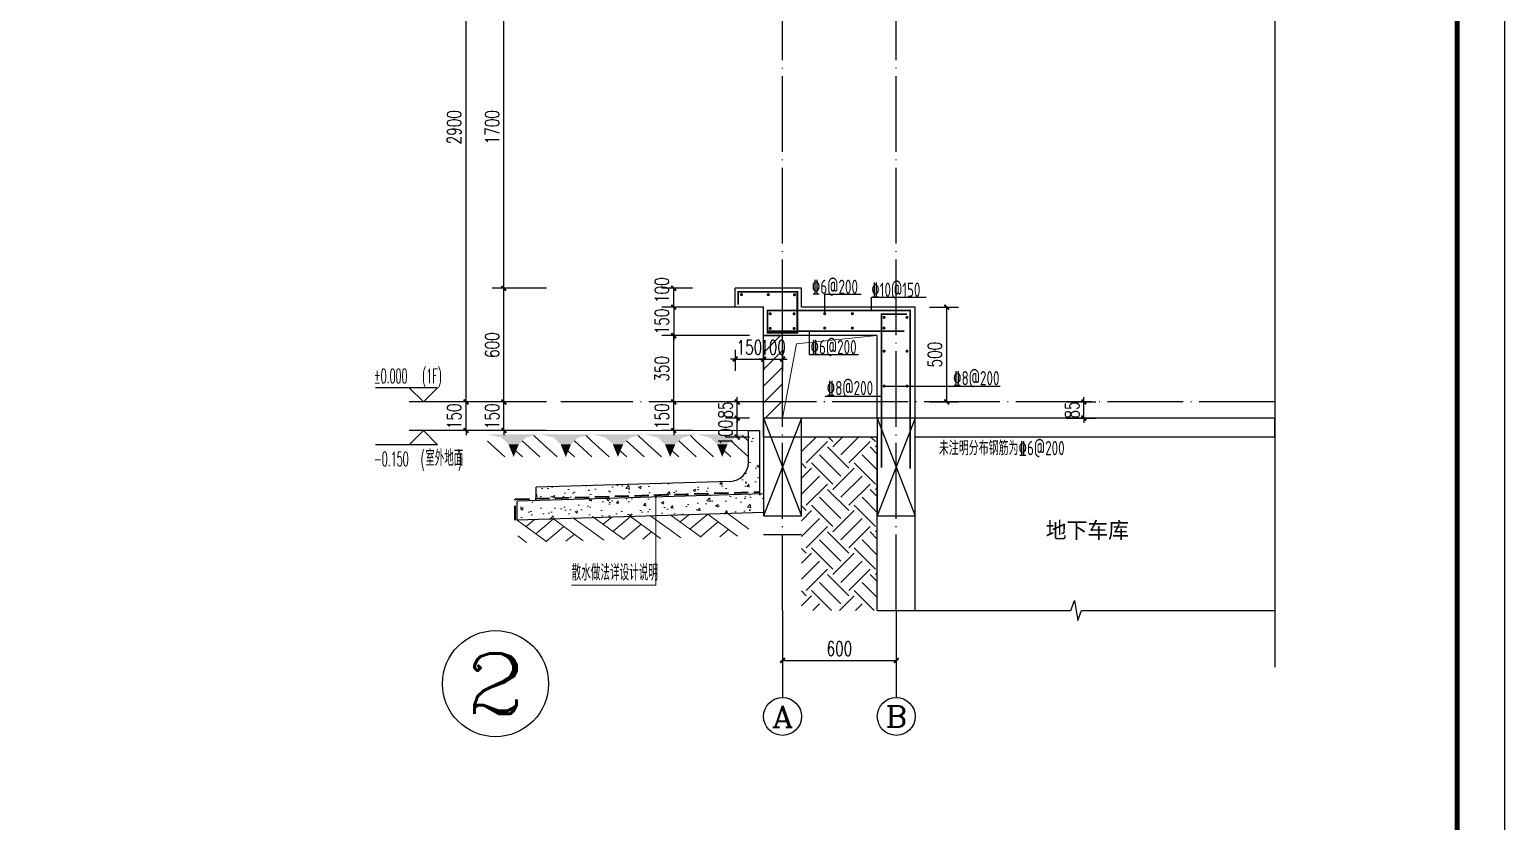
# Model space of a CAD drawing. Extents: x 393367 to 3005760, y 4998 to 826018.
# Drawn here: x 2812621 to 2820405, y 441429 to 445608 of the extents above; entities that cross this region are included whole.
import ezdxf
from ezdxf.enums import TextEntityAlignment as Align

# ---------------------------------------------------------------- set-up
doc = ezdxf.new("R2010")
doc.units = 0
doc.header["$LTSCALE"] = 1000
doc.linetypes.add('DASH', pattern=[0.35, 0.25, -0.1])
doc.linetypes.add('DOTE', pattern=[2.42, 2, -0.2, 0.02, -0.2])
doc.layers.get('0').update_dxf_attribs({"linetype": 'CONTINUOUS'})
doc.layers.get('Defpoints').update_dxf_attribs({"linetype": 'CONTINUOUS'})
for name, color, linetype in [('AXIS', 3, 'CONTINUOUS'), ('AXIS_TEXT', 7, 'CONTINUOUS'), ('COLUMN', 140, 'CONTINUOUS'), ('DIM_ELEV', 3, 'CONTINUOUS'), ('DIM_SYMB', 3, 'CONTINUOUS'), ('DOTE', 8, 'DOTE'), ('PUB_DIM', 3, 'CONTINUOUS'), ('PUB_HATCH', 8, 'CONTINUOUS'), ('PUB_TEXT', 7, 'CONTINUOUS'), ('S-大样-砼线', 7, 'CONTINUOUS'), ('S-引出线', 40, 'CONTINUOUS'), ('TEXT', 7, 'CONTINUOUS'), ('WALL', 130, 'CONTINUOUS'), ('图框', 7, 'CONTINUOUS')]:
    doc.layers.add(name, color=color, linetype=linetype)
for name, color, linetype, lineweight in [('REIN', 1, 'CONTINUOUS', 18), ('填充', 251, 'CONTINUOUS', 5), ('平面-排水沟', 86, 'CONTINUOUS', 15), ('立面-中轮廓线', 30, 'CONTINUOUS', 35), ('立面-洞口示意', 214, 'CONTINUOUS', 13), ('粉刷', 251, 'CONTINUOUS', 9)]:
    doc.layers.add(name, color=color, linetype=linetype, lineweight=lineweight)
doc.layers.add('yichutu', color=7, linetype='CONTINUOUS', true_color=0xffffff, plot=False)
doc.styles.add('_TCH_AXIS', font='COMPLEX', dxfattribs={"bigfont": 'GBCBIG'})
doc.styles.add('_TCH_DIM', font='simplex.shx', dxfattribs={"width": 0.65, "bigfont": 'gbcbig.shx'})
doc.styles.add('_TCH_DIM_T3', font='SIMPLEX', dxfattribs={"width": 0.705882, "bigfont": 'GBCBIG'})
doc.styles.add('COMPLEX', font='COMPLEX')
doc.styles.add('DIM_FONT_T3', font='SIMPLEX', dxfattribs={"width": 0.705882, "bigfont": 'GBCBIG'})
doc.styles.add('TSSD_Rein', font='Tssdeng.shx', dxfattribs={"width": 0.7, "bigfont": 'hztxt.shx'})
doc.dimstyles.new('_TCH_ARCH&&25', dxfattribs={"dimtxt": 74.375, "dimasz": 25, "dimexe": 62.5, "dimexo": 75, "dimgap": 25, "dimtad": 1, "dimdec": 0, "dimzin": 0, "dimdsep": 46, "dimtxsty": '_TCH_DIM_T3', "dimblk": 'ARCHTICK', "dimcen": 0.09, "dimclrt": 7, "dimazin": 2, "dimtfac": 1, "dimtdec": 0, "dimtix": 1, "dimtmove": 2, "dimatfit": 3, "dimfxl": 1, "dimtolj": 1, "dimtzin": 0, "dimarcsym": 0})
pattern_1 = [(50, (28072.99, 249033.25), (143.452037, -12.550427), [15, -165]), (355, (28072.99, 249033.25), (-27.750267, 150.438427), [12, -132]), (100.4514, (28084.94, 249032.2), (115.701876, 137.88791), [12.74804, -140.22842]), (46.1842, (28072.99, 249073.25), (213.44821, -33.1038), [22.5, -247.5]), (96.6356, (28090.77, 249070.5), (186.93254, 194.82357), [19.12206, -210.3426]), (351.1842, (28072.99, 249073.25), (186.93239, 194.82372), [18, -198]), (21, (28092.99, 249063.25), (119.38141, -80.52378), [15, -165]), (326, (28092.99, 249063.25), (48.663066, 145.03001), [12, -132]), (71.4514, (28102.93, 249056.54), (168.044526, 64.5061), [12.74804, -140.22842]), (37.5, (28072.986, 249033.25), (2.431971, 66.578771), [0, -130.4, 0, -134, 0, -132.5]), (7.5, (28072.986, 249033.25), (52.613907, 78.882342), [0, -76.4, 0, -127.4, 0, -50.5]), (327.5, (28028.386, 249033.25), (106.764487, -4.510974), [0, -50, 0, -156, 0, -207]), (317.5, (28008.39, 249033.25), (116.637234, 20.020996), [0, -65, 0, -103.6, 0, -147])]

# ---------------------------------------------------------------- blocks, each defined once
blk = doc.blocks.new('$LINEPAT$素土夯实')
at = {"color": 0}
for p, q in [((0, -210), (210, 0)), ((120, -300), (420, 0)), ((420, 0), (608, -188)), ((495, -300), (795, 0)), ((615, 0), (705, -90)), ((315, -105), (502, -293)), ((210, -210), (300, -300)), ((705, -300), (795, -210))]:
    blk.add_line(p, q, dxfattribs=at)
blk = doc.blocks.new('$LinePat$自然土壤')
at = {"color": 0}
for p, q in [((0, -90), (71, -19)), ((0, -300), (211, -89)), ((420, -300), (630, -90)), ((210, -300), (286, -224))]:
    blk.add_line(p, q, dxfattribs=at)
for points in [[(0, 0), (630, 0), (168, -45), (462, -45)], [(168, -45), (462, -45), (252, -132), (378, -132)], [(252, -132), (378, -132), (315, -300)]]:
    blk.add_solid(points, dxfattribs=at)
blk = doc.blocks.new('sanshui')
at = {"layer": '粉刷'}
h = blk.add_hatch(dxfattribs=at)
h.set_pattern_fill('混凝土', color=256, scale=20)
h.set_pattern_definition(pattern_1)
edge = h.paths.add_edge_path()
edge.add_line((346317.8, 427329.6), (346257.8, 427329.6))
edge.add_line((346257.8, 427329.6), (346257.8, 427160.3))
edge.add_arc((346157.8, 427160.3), 100, 271.71836, 360, ccw=False)
edge.add_line((346160.8, 427060.3), (345137.8, 427029.6))
edge.add_line((345137.8, 427029.6), (345137.8, 426969.6))
edge.add_line((345137.8, 426969.6), (346317.8, 427005))
edge.add_line((346317.8, 427005), (346317.8, 427329.6))
h = blk.add_hatch(dxfattribs=at)
h.set_pattern_fill('混凝土', color=256, scale=20)
h.set_pattern_definition(pattern_1)
h.paths.add_polyline_path([(346337.8, 426895.6), (346337.8, 426995.6), (345037.8, 426956.6), (345037.8, 426856.6)])
at = {"layer": 'COLUMN'}
for p, q in [((346257.8, 427329.6), (346317.8, 427329.6)), ((346257.8, 427160.3), (346257.8, 427329.6)), ((346317.8, 426995), (346317.8, 427329.6)), ((346160.8, 427060.3), (345137.8, 427029.6)), ((345137.8, 426959.6), (345137.8, 427029.6)), ((346338.1, 426995.6), (345037.8, 426956.6)), ((345037.8, 426856.6), (345037.8, 426956.6)), ((346338.1, 426895.6), (345037.8, 426856.6))]:
    blk.add_line(p, q, dxfattribs=at)
blk.add_arc((346157.8, 427160.3), 100, 271.71836, 0, dxfattribs=at)
at = {"layer": '立面-中轮廓线', "linetype": 'DASH', "ltscale": 0.3}
blk.add_lwpolyline([(345027.8, 426856.6), (345027.8, 426966.3), (346317.8, 427005)], dxfattribs=at)
at = {"layer": '粉刷'}
blk.add_line((344881.5, 427329.6), (346257.8, 427329.6), dxfattribs=at)
at = {"layer": '粉刷', "yscale": 0.4, "zscale": 0.4}
for name, p, xscale, rotation in [('$LinePat$自然土壤', (345156.8, 427309.6), -0.4369306507241237, 359.9999999999903), ('$LinePat$自然土壤', (345432, 427309.6), -0.4369306507241237, 359.9999999999903), ('$LinePat$自然土壤', (345707.3, 427309.6), -0.4369306507241237, 359.9999999999903), ('$LinePat$自然土壤', (345982.6, 427309.6), -0.4369306507241237, 359.9999999999903), ('$LinePat$自然土壤', (346257.8, 427309.6), -0.4369306507241237, 359.9999999999903), ('$LINEPAT$素土夯实', (345444.5, 426868.8), -0.5117605352322558, 1.718358001643932), ('$LINEPAT$素土夯实', (345851.2, 426881), -0.5117605352322558, 1.718358001643932), ('$LINEPAT$素土夯实', (346257.8, 426893.2), -0.5117605352322558, 1.718358001643932)]:
    blk.add_blockref(name, p, dxfattribs=dict(at, xscale=xscale, rotation=rotation))
blk = doc.blocks.new('GFDDDDRG')
at = {"layer": '图框'}
blk.add_lwpolyline([(923310, -107437), (923310, -159999), (893610, -159999), (893610, -107437)], close=True, dxfattribs=at)
blk.add_lwpolyline([(923310, -107437), (923310, -159999), (893610, -159999), (893610, -107437)], close=True, dxfattribs=at)
at = {"layer": '图框', "const_width": 50}
blk.add_lwpolyline([(894110, -159499), (922810, -159499), (922810, -108687), (894110, -108687)], close=True, dxfattribs=at)
blk = doc.blocks.new('_ArchTick')
at = {"color": 0, "linetype": 'ByBlock', "const_width": 0.4}
blk.add_lwpolyline([(-0.5, -0.5), (0.5, 0.5)], dxfattribs=at)
blk = doc.blocks.new('*D1329')
at = {"layer": 'Defpoints', "color": 0, "transparency": 16777216}
for p in [(2818019.3, 443642.7), (2818185.3, 443642.7), (2818019.3, 443557.7)]:
    blk.add_point(p, dxfattribs=at)
at = {"layer": 'PUB_DIM', "color": 0, "lineweight": -2, "transparency": 16777216}
for p, q in [((2818185.3, 443642.7), (2818185.3, 443667.7)), ((2818094.3, 443642.7), (2818247.8, 443642.7)), ((2818185.3, 443557.7), (2818185.3, 443642.7)), ((2818094.3, 443557.7), (2818247.8, 443557.7)), ((2818185.3, 443557.7), (2818185.3, 443532.7))]:
    blk.add_line(p, q, dxfattribs=at)
at = {"layer": 'PUB_DIM', "color": 0, "lineweight": -2, "transparency": 16777216, "xscale": 25, "yscale": 25, "zscale": 25}
for p, rotation in [((2818185.3, 443642.7), 270), ((2818185.3, 443557.7), 90)]:
    blk.add_blockref('_ArchTick', p, dxfattribs=dict(at, rotation=rotation))
at = {"layer": 'PUB_DIM', "color": 7, "transparency": 16777216, "insert": (2818123.1, 443600.2), "char_height": 74.38, "attachment_point": 5, "rotation": 90, "style": '_TCH_DIM_T3'}
blk.add_mtext('\\A1;85', dxfattribs=at)
blk = doc.blocks.new('*D1330')
at = {"layer": 'Defpoints', "color": 0}
for p in [(2816345.1, 443992.7), (2816495.1, 443992.7), (2816495.1, 443869)]:
    blk.add_point(p, dxfattribs=at)
at = {"layer": 'PUB_DIM', "color": 0, "lineweight": -2}
for p, q in [((2816345.1, 443917.7), (2816345.1, 443806.5)), ((2816495.1, 443917.7), (2816495.1, 443806.5)), ((2816345.1, 443869), (2816320.1, 443869)), ((2816345.1, 443869), (2816495.1, 443869)), ((2816495.1, 443869), (2816520.1, 443869))]:
    blk.add_line(p, q, dxfattribs=at)
at = {"layer": 'PUB_DIM', "color": 0, "lineweight": -2, "xscale": 25, "yscale": 25, "zscale": 25}
blk.add_blockref('_ArchTick', (2816345.1, 443869), dxfattribs=at)
at = {"layer": 'PUB_DIM', "color": 0, "lineweight": -2, "xscale": 25, "yscale": 25, "zscale": 25, "rotation": 180}
blk.add_blockref('_ArchTick', (2816495.1, 443869), dxfattribs=at)
at = {"layer": 'PUB_DIM', "color": 7, "insert": (2816420.1, 443931.2), "char_height": 74.38, "attachment_point": 5, "style": '_TCH_DIM_T3'}
blk.add_mtext('\\A1;150', dxfattribs=at)
blk = doc.blocks.new('*D1331')
at = {"layer": 'Defpoints', "color": 0}
for p in [(2816495.1, 443992.7), (2816595.1, 443992.7), (2816595.1, 443869)]:
    blk.add_point(p, dxfattribs=at)
at = {"layer": 'PUB_DIM', "color": 0, "lineweight": -2}
for p, q in [((2816495.1, 443917.7), (2816495.1, 443806.5)), ((2816595.1, 443917.7), (2816595.1, 443806.5)), ((2816495.1, 443869), (2816470.1, 443869)), ((2816495.1, 443869), (2816595.1, 443869)), ((2816595.1, 443869), (2816620.1, 443869))]:
    blk.add_line(p, q, dxfattribs=at)
at = {"layer": 'PUB_DIM', "color": 0, "lineweight": -2, "xscale": 25, "yscale": 25, "zscale": 25}
blk.add_blockref('_ArchTick', (2816495.1, 443869), dxfattribs=at)
at = {"layer": 'PUB_DIM', "color": 0, "lineweight": -2, "xscale": 25, "yscale": 25, "zscale": 25, "rotation": 180}
blk.add_blockref('_ArchTick', (2816595.1, 443869), dxfattribs=at)
at = {"layer": 'PUB_DIM', "color": 7, "insert": (2816545.1, 443931.2), "char_height": 74.38, "attachment_point": 5, "style": '_TCH_DIM_T3'}
blk.add_mtext('\\A1;100', dxfattribs=at)
blk = doc.blocks.new('*D1332')
at = {"layer": 'AXIS', "color": 0, "lineweight": -2, "transparency": 16777216}
for p, q in [((2816595.1, 442467.7), (2816595.1, 442216.2)), ((2817195.1, 442467.7), (2817195.1, 442216.2)), ((2816595.1, 442278.7), (2817195.1, 442278.7))]:
    blk.add_line(p, q, dxfattribs=at)
at = {"layer": 'Defpoints', "color": 0, "transparency": 16777216}
for p in [(2816595.1, 442542.7), (2817195.1, 442542.7), (2817195.1, 442278.7)]:
    blk.add_point(p, dxfattribs=at)
at = {"layer": 'AXIS', "color": 0, "lineweight": -2, "transparency": 16777216, "xscale": 25, "yscale": 25, "zscale": 25, "rotation": 180}
blk.add_blockref('_ArchTick', (2816595.1, 442278.7), dxfattribs=at)
at = {"layer": 'AXIS', "color": 0, "lineweight": -2, "transparency": 16777216, "xscale": 25, "yscale": 25, "zscale": 25}
blk.add_blockref('_ArchTick', (2817195.1, 442278.7), dxfattribs=at)
at = {"layer": 'AXIS', "color": 7, "transparency": 16777216, "insert": (2816895.1, 442340.9), "char_height": 74.38, "attachment_point": 5, "style": '_TCH_DIM_T3'}
blk.add_mtext('\\A1;600', dxfattribs=at)
blk = doc.blocks.new('*D1336')
at = {"layer": 'Defpoints', "color": 0, "transparency": 16777216}
for p in [(2816020.5, 444242.7), (2816195.1, 444242.7), (2816195.1, 444142.7)]:
    blk.add_point(p, dxfattribs=at)
at = {"layer": 'PUB_DIM', "color": 0, "lineweight": -2, "transparency": 16777216}
for p, q in [((2816120.1, 444242.7), (2815958, 444242.7)), ((2816020.5, 444142.7), (2816020.5, 444242.7)), ((2816120.1, 444142.7), (2815958, 444142.7))]:
    blk.add_line(p, q, dxfattribs=at)
at = {"layer": 'PUB_DIM', "color": 0, "lineweight": -2, "transparency": 16777216, "xscale": 25, "yscale": 25, "zscale": 25}
for p, rotation in [((2816020.5, 444242.7), 90), ((2816020.5, 444142.7), 270)]:
    blk.add_blockref('_ArchTick', p, dxfattribs=dict(at, rotation=rotation))
at = {"layer": 'PUB_DIM', "color": 7, "transparency": 16777216, "insert": (2815958.3, 444233.1), "char_height": 74.38, "attachment_point": 5, "rotation": 90, "style": '_TCH_DIM_T3'}
blk.add_mtext('\\A1;100', dxfattribs=at)
blk = doc.blocks.new('*D1337')
at = {"layer": 'Defpoints', "color": 0, "transparency": 16777216}
for p in [(2816020.5, 443642.7), (2816195.1, 443642.7), (2816195.1, 443492.7)]:
    blk.add_point(p, dxfattribs=at)
at = {"layer": 'PUB_DIM', "color": 0, "lineweight": -2, "transparency": 16777216}
for p, q in [((2816020.5, 443642.7), (2816020.5, 443667.7)), ((2816120.1, 443642.7), (2815958, 443642.7)), ((2816020.5, 443492.7), (2816020.5, 443642.7)), ((2816120.1, 443492.7), (2815958, 443492.7)), ((2816020.5, 443492.7), (2816020.5, 443467.7))]:
    blk.add_line(p, q, dxfattribs=at)
at = {"layer": 'PUB_DIM', "color": 0, "lineweight": -2, "transparency": 16777216, "xscale": 25, "yscale": 25, "zscale": 25}
for p, rotation in [((2816020.5, 443642.7), 270), ((2816020.5, 443492.7), 90)]:
    blk.add_blockref('_ArchTick', p, dxfattribs=dict(at, rotation=rotation))
at = {"layer": 'PUB_DIM', "color": 7, "transparency": 16777216, "insert": (2815958.3, 443567.7), "char_height": 74.38, "attachment_point": 5, "rotation": 90, "style": '_TCH_DIM_T3'}
blk.add_mtext('\\A1;150', dxfattribs=at)
blk = doc.blocks.new('*D1338')
at = {"layer": 'Defpoints', "color": 0, "transparency": 16777216}
for p in [(2817295.1, 444142.7), (2817461.1, 444142.7), (2817295.1, 443642.7)]:
    blk.add_point(p, dxfattribs=at)
at = {"layer": 'PUB_DIM', "color": 0, "lineweight": -2, "transparency": 16777216}
for p, q in [((2817370.1, 444142.7), (2817523.6, 444142.7)), ((2817461.1, 443642.7), (2817461.1, 444142.7)), ((2817370.1, 443642.7), (2817523.6, 443642.7))]:
    blk.add_line(p, q, dxfattribs=at)
at = {"layer": 'PUB_DIM', "color": 0, "lineweight": -2, "transparency": 16777216, "xscale": 25, "yscale": 25, "zscale": 25}
for p, rotation in [((2817461.1, 444142.7), 90), ((2817461.1, 443642.7), 270)]:
    blk.add_blockref('_ArchTick', p, dxfattribs=dict(at, rotation=rotation))
at = {"layer": 'PUB_DIM', "color": 7, "transparency": 16777216, "insert": (2817398.9, 443892.7), "char_height": 74.38, "attachment_point": 5, "rotation": 90, "style": '_TCH_DIM_T3'}
blk.add_mtext('\\A1;500', dxfattribs=at)
blk = doc.blocks.new('*D1352')
at = {"layer": 'Defpoints', "color": 0, "transparency": 16777216}
for p in [(2815124.9, 443642.7), (2815424.9, 443642.7), (2815424.9, 443492.2)]:
    blk.add_point(p, dxfattribs=at)
at = {"layer": 'PUB_DIM', "color": 0, "lineweight": -2, "transparency": 16777216}
for p, q in [((2815124.9, 443642.7), (2815124.9, 443667.7)), ((2815349.9, 443642.7), (2815062.4, 443642.7)), ((2815124.9, 443492.2), (2815124.9, 443642.7)), ((2815349.9, 443492.2), (2815062.4, 443492.2)), ((2815124.9, 443492.2), (2815124.9, 443467.2))]:
    blk.add_line(p, q, dxfattribs=at)
at = {"layer": 'PUB_DIM', "color": 0, "lineweight": -2, "transparency": 16777216, "xscale": 25, "yscale": 25, "zscale": 25}
for p, rotation in [((2815124.9, 443642.7), 270), ((2815124.9, 443492.2), 90)]:
    blk.add_blockref('_ArchTick', p, dxfattribs=dict(at, rotation=rotation))
at = {"layer": 'PUB_DIM', "color": 7, "transparency": 16777216, "insert": (2815062.7, 443567.5), "char_height": 74.38, "attachment_point": 5, "rotation": 90, "style": '_TCH_DIM_T3'}
blk.add_mtext('\\A1;150', dxfattribs=at)
blk = doc.blocks.new('*D1353')
at = {"layer": 'Defpoints', "color": 0, "transparency": 16777216}
for p in [(2815124.9, 444242.7), (2815424.9, 444242.7), (2815424.9, 443642.7)]:
    blk.add_point(p, dxfattribs=at)
at = {"layer": 'PUB_DIM', "color": 0, "lineweight": -2, "transparency": 16777216}
for p, q in [((2815349.9, 444242.7), (2815062.4, 444242.7)), ((2815124.9, 443642.7), (2815124.9, 444242.7)), ((2815349.9, 443642.7), (2815062.4, 443642.7))]:
    blk.add_line(p, q, dxfattribs=at)
at = {"layer": 'PUB_DIM', "color": 0, "lineweight": -2, "transparency": 16777216, "xscale": 25, "yscale": 25, "zscale": 25}
for p, rotation in [((2815124.9, 444242.7), 90), ((2815124.9, 443642.7), 270)]:
    blk.add_blockref('_ArchTick', p, dxfattribs=dict(at, rotation=rotation))
at = {"layer": 'PUB_DIM', "color": 7, "transparency": 16777216, "insert": (2815062.7, 443942.7), "char_height": 74.38, "attachment_point": 5, "rotation": 90, "style": '_TCH_DIM_T3'}
blk.add_mtext('\\A1;600', dxfattribs=at)
blk = doc.blocks.new('*D1354')
at = {"layer": 'Defpoints', "color": 0, "transparency": 16777216}
for p in [(2815124.9, 445942.7), (2815424.9, 445942.7), (2815424.9, 444242.7)]:
    blk.add_point(p, dxfattribs=at)
at = {"layer": 'PUB_DIM', "color": 0, "lineweight": -2, "transparency": 16777216}
for p, q in [((2815349.9, 445942.7), (2815062.4, 445942.7)), ((2815124.9, 444242.7), (2815124.9, 445942.7)), ((2815349.9, 444242.7), (2815062.4, 444242.7))]:
    blk.add_line(p, q, dxfattribs=at)
at = {"layer": 'PUB_DIM', "color": 0, "lineweight": -2, "transparency": 16777216, "xscale": 25, "yscale": 25, "zscale": 25}
for p, rotation in [((2815124.9, 445942.7), 90), ((2815124.9, 444242.7), 270)]:
    blk.add_blockref('_ArchTick', p, dxfattribs=dict(at, rotation=rotation))
at = {"layer": 'PUB_DIM', "color": 7, "transparency": 16777216, "insert": (2815062.7, 445092.7), "char_height": 74.38, "attachment_point": 5, "rotation": 90, "style": '_TCH_DIM_T3'}
blk.add_mtext('\\A1;1700', dxfattribs=at)
blk = doc.blocks.new('*D1372')
at = {"layer": 'Defpoints', "color": 0, "transparency": 16777216}
for p in [(2814924.9, 443642.7), (2815424.9, 443642.7), (2815424.9, 443492.2)]:
    blk.add_point(p, dxfattribs=at)
at = {"layer": 'PUB_DIM', "color": 0, "lineweight": -2, "transparency": 16777216}
for p, q in [((2814924.9, 443642.7), (2814924.9, 443667.7)), ((2815349.9, 443642.7), (2814862.4, 443642.7)), ((2814924.9, 443492.2), (2814924.9, 443642.7)), ((2815349.9, 443492.2), (2814862.4, 443492.2)), ((2814924.9, 443492.2), (2814924.9, 443467.2))]:
    blk.add_line(p, q, dxfattribs=at)
at = {"layer": 'PUB_DIM', "color": 0, "lineweight": -2, "transparency": 16777216, "xscale": 25, "yscale": 25, "zscale": 25}
for p, rotation in [((2814924.9, 443642.7), 270), ((2814924.9, 443492.2), 90)]:
    blk.add_blockref('_ArchTick', p, dxfattribs=dict(at, rotation=rotation))
at = {"layer": 'PUB_DIM', "color": 7, "transparency": 16777216, "insert": (2814862.7, 443567.5), "char_height": 74.38, "attachment_point": 5, "rotation": 90, "style": '_TCH_DIM_T3'}
blk.add_mtext('\\A1;150', dxfattribs=at)
blk = doc.blocks.new('*D1373')
at = {"layer": 'Defpoints', "color": 0, "transparency": 16777216}
for p in [(2814924.9, 446542.7), (2815424.9, 446542.7), (2815424.9, 443642.7)]:
    blk.add_point(p, dxfattribs=at)
at = {"layer": 'PUB_DIM', "color": 0, "lineweight": -2, "transparency": 16777216}
for p, q in [((2815349.9, 446542.7), (2814862.4, 446542.7)), ((2814924.9, 443642.7), (2814924.9, 446542.7)), ((2815349.9, 443642.7), (2814862.4, 443642.7))]:
    blk.add_line(p, q, dxfattribs=at)
at = {"layer": 'PUB_DIM', "color": 0, "lineweight": -2, "transparency": 16777216, "xscale": 25, "yscale": 25, "zscale": 25}
for p, rotation in [((2814924.9, 446542.7), 90), ((2814924.9, 443642.7), 270)]:
    blk.add_blockref('_ArchTick', p, dxfattribs=dict(at, rotation=rotation))
at = {"layer": 'PUB_DIM', "color": 7, "transparency": 16777216, "insert": (2814862.7, 445092.7), "char_height": 74.38, "attachment_point": 5, "rotation": 90, "style": '_TCH_DIM_T3'}
blk.add_mtext('\\A1;2900', dxfattribs=at)
blk = doc.blocks.new('_axiso')
blk.add_circle((0, 0), 0.5)
at = {"layer": 'AXIS_TEXT', "style": 'COMPLEX', "width": 1.041667}
blk.add_attdef('A', text='', height=0.56, dxfattribs=at).set_placement((-0.25, -0.28), (0.25, -0.28), align=Align.FIT)
blk = doc.blocks.new('*D1826')
at = {"layer": 'Defpoints', "color": 0, "transparency": 16777216}
for p in [(2816356.4, 443557.7), (2816496.4, 443557.7), (2816496.4, 443457.7)]:
    blk.add_point(p, dxfattribs=at)
at = {"layer": 'PUB_DIM', "color": 0, "lineweight": -2, "transparency": 16777216}
for p, q in [((2816421.4, 443557.7), (2816293.9, 443557.7)), ((2816356.4, 443457.7), (2816356.4, 443557.7)), ((2816421.4, 443457.7), (2816293.9, 443457.7))]:
    blk.add_line(p, q, dxfattribs=at)
at = {"layer": 'PUB_DIM', "color": 0, "lineweight": -2, "transparency": 16777216, "xscale": 25, "yscale": 25, "zscale": 25}
for p, rotation in [((2816356.4, 443557.7), 90), ((2816356.4, 443457.7), 270)]:
    blk.add_blockref('_ArchTick', p, dxfattribs=dict(at, rotation=rotation))
at = {"layer": 'PUB_DIM', "color": 7, "transparency": 16777216, "insert": (2816294.2, 443481.1), "char_height": 74.38, "attachment_point": 5, "rotation": 90, "style": '_TCH_DIM_T3'}
blk.add_mtext('\\A1;100', dxfattribs=at)
blk = doc.blocks.new('*D1827')
at = {"layer": 'Defpoints', "color": 0, "transparency": 16777216}
for p in [(2816356.4, 443642.7), (2816495.1, 443642.7), (2816495.1, 443557.7)]:
    blk.add_point(p, dxfattribs=at)
at = {"layer": 'PUB_DIM', "color": 0, "lineweight": -2, "transparency": 16777216}
for p, q in [((2816356.4, 443642.7), (2816356.4, 443667.7)), ((2816420.1, 443642.7), (2816293.9, 443642.7)), ((2816356.4, 443557.7), (2816356.4, 443642.7)), ((2816420.1, 443557.7), (2816293.9, 443557.7)), ((2816356.4, 443557.7), (2816356.4, 443532.7))]:
    blk.add_line(p, q, dxfattribs=at)
at = {"layer": 'PUB_DIM', "color": 0, "lineweight": -2, "transparency": 16777216, "xscale": 25, "yscale": 25, "zscale": 25}
for p, rotation in [((2816356.4, 443642.7), 270), ((2816356.4, 443557.7), 90)]:
    blk.add_blockref('_ArchTick', p, dxfattribs=dict(at, rotation=rotation))
at = {"layer": 'PUB_DIM', "color": 7, "transparency": 16777216, "insert": (2816294.2, 443600.2), "char_height": 74.38, "attachment_point": 5, "rotation": 90, "style": '_TCH_DIM_T3'}
blk.add_mtext('\\A1;85', dxfattribs=at)
blk = doc.blocks.new('*D1831')
at = {"layer": 'Defpoints', "color": 0}
for p in [(2816495.1, 444142.7), (2816020.5, 443992.7), (2816495.1, 443992.7)]:
    blk.add_point(p, dxfattribs=at)
at = {"layer": 'PUB_DIM', "color": 0, "lineweight": -2}
for p, q in [((2816420.1, 444142.7), (2815958, 444142.7)), ((2816020.5, 444142.7), (2816020.5, 444167.7)), ((2816020.5, 444142.7), (2816020.5, 443992.7)), ((2816420.1, 443992.7), (2815958, 443992.7)), ((2816020.5, 443992.7), (2816020.5, 443967.7))]:
    blk.add_line(p, q, dxfattribs=at)
at = {"layer": 'PUB_DIM', "color": 0, "lineweight": -2, "xscale": 25, "yscale": 25, "zscale": 25}
for p, rotation in [((2816020.5, 444142.7), 270), ((2816020.5, 443992.7), 90)]:
    blk.add_blockref('_ArchTick', p, dxfattribs=dict(at, rotation=rotation))
at = {"layer": 'PUB_DIM', "color": 7, "insert": (2815958.3, 444067.7), "char_height": 74.38, "attachment_point": 5, "rotation": 90, "style": '_TCH_DIM_T3'}
blk.add_mtext('\\A1;150', dxfattribs=at)
blk = doc.blocks.new('*D3433')
at = {"layer": 'Defpoints', "color": 0}
for p in [(2816020.5, 443992.7), (2816195.1, 443992.7), (2816195.1, 443642.7)]:
    blk.add_point(p, dxfattribs=at)
at = {"layer": 'PUB_DIM', "color": 0, "lineweight": -2}
for p, q in [((2816120.1, 443992.7), (2815958, 443992.7)), ((2816020.5, 443642.7), (2816020.5, 443992.7)), ((2816120.1, 443642.7), (2815958, 443642.7))]:
    blk.add_line(p, q, dxfattribs=at)
at = {"layer": 'PUB_DIM', "color": 0, "lineweight": -2, "xscale": 25, "yscale": 25, "zscale": 25}
for p, rotation in [((2816020.5, 443992.7), 90), ((2816020.5, 443642.7), 270)]:
    blk.add_blockref('_ArchTick', p, dxfattribs=dict(at, rotation=rotation))
at = {"layer": 'PUB_DIM', "color": 7, "insert": (2815958.3, 443817.7), "char_height": 74.38, "attachment_point": 5, "rotation": 90, "style": '_TCH_DIM_T3'}
blk.add_mtext('\\A1;350', dxfattribs=at)
blk = doc.blocks.new('yct-525-297-26250-14850-50-3002')
at = {"layer": 'yichutu', "color": 7, "true_color": 0xffffff}
blk.add_lwpolyline([(0, 0), (0, 14850), (26250, 14850), (26250, 0)], close=True, dxfattribs=at)

msp = doc.modelspace()

# ---------------------------------------------------------------- hatches: boundary and pattern name
at = {"layer": 'PUB_HATCH'}
h = msp.add_hatch(dxfattribs=at)
h.set_pattern_fill('普通砖', color=256, scale=25, style=0)
h.set_pattern_definition([(45, (2411524.25, 612130.613), (-44.1941915, 44.1941915), [])])
h.paths.add_polyline_path([(2816595.10318, 443992.70355), (2816495.10318, 443992.70355), (2816495.10318, 443557.70355), (2816595.10318, 443557.70355)])
at = {"layer": '填充'}
h = msp.add_hatch(dxfattribs=at)
h.set_pattern_fill('EARTH', color=250, scale=50, angle=45, style=0)
h.set_pattern_definition([(45, (1701596.83, -12650.67), (0, 224.506403), [158.75, -158.75]), (45, (1701554.73, -12608.57), (0, 224.506403), [158.75, -158.75]), (45, (1701512.64, -12566.48), (0, 224.506403), [158.75, -158.75]), (135, (1701512.64, -12538.42), (-224.506403, 0), [158.75, -158.75]), (135, (1701554.73, -12496.32), (-224.506403, 0), [158.75, -158.75]), (135, (1701596.83, -12454.23), (-224.506403, 0), [158.75, -158.75])])
h.paths.add_polyline_path([(2817095.10318, 442542.70126), (2817095.10318, 443457.70941), (2816695.10318, 443457.69769), (2816695.10318, 442542.70126)])

# ---------------------------------------------------------------- linework, layer by layer
at = {"layer": 'AXIS'}
for p, q in [((2816595.0727, 442542.70126), (2816595.0727, 442083.30946)), ((2817195.0727, 442542.70126), (2817195.0727, 442083.30946))]:
    msp.add_line(p, q, dxfattribs=at)
at = {"layer": 'AXIS', "color": 6}
msp.add_circle((2815080.49175, 442156.12514), 280, dxfattribs=at)
at = {"layer": 'DIM_ELEV'}
for p, q in [((2814774.90902, 443717.70355), (2814446.90902, 443717.70355)), ((2814699.90902, 443642.70355), (2814624.90902, 443717.70355)), ((2814699.90902, 443642.70355), (2814774.90902, 443717.70355)), ((2815124.90902, 443642.70355), (2814624.90902, 443642.70355)), ((2814699.90902, 443492.2331), (2814624.90902, 443417.2331)), ((2815124.90902, 443492.2331), (2814624.90902, 443492.2331)), ((2814699.90902, 443492.2331), (2814774.90902, 443417.2331)), ((2814774.90902, 443417.2331), (2814446.90902, 443417.2331))]:
    msp.add_line(p, q, dxfattribs=at)
at = {"layer": 'DIM_SYMB'}
for points in [[(2819193.6281, 461562.70356), (2819193.6281, 451930.82741), (2819246.1281, 451911.71897), (2819141.1281, 451893.20464), (2819193.6281, 451874.57741), (2819193.6281, 442242.70126)], [(2817095.10318, 442542.70126), (2818116.24064, 442542.70126), (2818135.34907, 442595.20126), (2818153.86341, 442490.20126), (2818172.49064, 442542.70126), (2819193.6281, 442542.70126)]]:
    msp.add_lwpolyline(points, dxfattribs=at)
at = {"layer": 'DOTE', "linetype": 'DOTE', "ltscale": 0.2}
for p, q in [((2816595.10318, 442542.70126), (2816595.10318, 462142.70355)), ((2817195.10318, 442542.70126), (2817195.10318, 462142.70355)), ((2819193.6281, 443642.70355), (2815424.90902, 443642.70355))]:
    msp.add_line(p, q, dxfattribs=at)
at = {"layer": 'REIN'}
for points in [[(2816360.96656, 444156.75684, 9, 9, 0), (2816360.96656, 444223.96132, 9, 9, 0), (2816673.02803, 444223.96132, 9, 9, 0), (2816673.02803, 444007.91948, 9, 9, 0), (2816515.72487, 444007.91948, 9, 9, 0), (2816515.72487, 444125.18551, 9, 9, 0), (2817268.36244, 444125.18551, 9, 9, 0), (2817268.36244, 443290.17597, 9, 9, 0)], [(2817117.26234, 443295.77634, 9, 9, 0), (2817117.26234, 444106.90736, 9, 9, 0), (2817251.98001, 444106.90736, 9, 9, 0)], [(2816515.72487, 444016.91757, 9, 9, 0), (2817237.34996, 444016.91757, 9, 9, 0)]]:
    msp.add_lwpolyline(points, format="xyseb", dxfattribs=at)
at = {"layer": 'REIN', "const_width": 8}
for points in [[(2816374.20707, 444209.33033, 1), (2816382.20707, 444209.33033, 1)], [(2816515.76401, 444209.33033, 1), (2816523.76401, 444209.33033, 1)], [(2816653.98084, 444208.40719, 1), (2816661.98084, 444208.40719, 1)], [(2816525.94339, 444108.46206, 1), (2816533.94339, 444108.46206, 1)], [(2816651.91316, 444108.46206, 1), (2816659.91316, 444108.46206, 1)], [(2816813.35169, 444108.46206, 1), (2816821.35169, 444108.46206, 1)], [(2816959.36211, 444108.46206, 1), (2816967.36211, 444108.46206, 1)], [(2817127.0037, 444089.26078, 1), (2817135.0037, 444089.26078, 1)], [(2817247.72473, 444089.26078, 1), (2817255.72473, 444089.26078, 1)], [(2816525.94339, 444031.06061, 1), (2816533.94339, 444031.06061, 1)], [(2816651.91316, 444031.06061, 1), (2816659.91316, 444031.06061, 1)], [(2816813.35169, 444032.88342, 1), (2816821.35169, 444032.88342, 1)], [(2816959.36211, 444032.88342, 1), (2816967.36211, 444032.88342, 1)], [(2817126.41758, 444032.88342, 1), (2817134.41758, 444032.88342, 1)], [(2817127.0037, 443910.91042, 1), (2817135.0037, 443910.91042, 1)], [(2817247.72473, 443910.91042, 1), (2817255.72473, 443910.91042, 1)], [(2817127.0037, 443726.77506, 1), (2817135.0037, 443726.77506, 1)], [(2817247.72473, 443726.77506, 1), (2817255.72473, 443726.77506, 1)]]:
    msp.add_lwpolyline(points, format="xyb", close=True, dxfattribs=at)
at = {"layer": 'S-大样-砼线'}
for p, q in [((2816495.10318, 443557.70355), (2816695.10317, 443042.70357)), ((2816695.10612, 443557.70355), (2816495.10612, 443042.70357)), ((2817095.10318, 443557.71112), (2817295.10317, 443042.71114)), ((2817295.10612, 443557.71112), (2817095.10612, 443042.71114))]:
    msp.add_line(p, q, dxfattribs=at)
for points in [[(2816695.10318, 443557.70355), (2816495.10318, 443557.70355), (2816495.10318, 443042.70357), (2816695.10318, 443042.70357)], [(2817295.10318, 443557.71112), (2817095.10318, 443557.71112), (2817095.10318, 443042.71114), (2817295.10318, 443042.71114)]]:
    msp.add_lwpolyline(points, close=True, dxfattribs=at)
at = {"layer": 'S-引出线'}
for p, q in [((2816817.35169, 444108.46206), (2816817.35169, 444211.65281)), ((2816817.35169, 444211.65281), (2817009.58363, 444211.65281)), ((2816735.16711, 444016.91757), (2816735.16711, 443893.51205)), ((2816735.16711, 443893.51205), (2816996.38038, 443893.51205)), ((2816819.99277, 443673.70924), (2817117.26234, 443673.70924)), ((2817131.0037, 443726.77506), (2817742.81677, 443726.77506))]:
    msp.add_line(p, q, dxfattribs=at)
msp.add_lwpolyline([(2817063.97967, 444125.18551), (2817063.97967, 444196.021), (2817353.73591, 444196.021)], dxfattribs=at)
at = {"layer": 'WALL'}
for p, q in [((2816695.10318, 444242.70355), (2816345.10318, 444242.70355)), ((2816345.10318, 444142.70355), (2816345.10318, 444242.70355)), ((2816695.10318, 444142.70355), (2816695.10318, 444242.70355)), ((2816495.10318, 444142.70355), (2816345.10318, 444142.70355)), ((2816495.10318, 443992.70355), (2816495.10318, 444142.70355)), ((2817295.10318, 444142.70355), (2816695.10318, 444142.70355)), ((2817295.10318, 443557.70355), (2817295.10318, 444142.70355)), ((2816601.78756, 443992.70355), (2816495.10318, 443992.70355)), ((2816495.10318, 443557.70355), (2816495.10318, 443992.70355)), ((2816495.10318, 443992.70355), (2816595.10318, 443992.70355)), ((2816595.10318, 443557.70355), (2816595.10318, 443992.70355)), ((2817095.10318, 443992.70355), (2816601.78756, 443992.70355)), ((2817095.10318, 443557.70355), (2817095.10318, 443992.70355)), ((2816495.10318, 443457.70355), (2816495.10318, 443557.70355)), ((2817095.10318, 443557.70355), (2816495.10318, 443557.70355)), ((2819193.6281, 443557.70355), (2817295.10318, 443557.70355)), ((2819193.6281, 443457.70355), (2819193.6281, 443557.70355)), ((2817095.10318, 443457.70355), (2816495.10318, 443457.70355)), ((2817095.10318, 442542.70126), (2817095.10318, 443457.70355)), ((2817295.10318, 442542.70126), (2817295.10318, 443457.70355)), ((2819193.6281, 443457.70355), (2817295.10318, 443457.70355)), ((2816495.10318, 442942.70126), (2816695.10318, 442942.70126)), ((2817095.10318, 442542.70126), (2817295.10318, 442542.70126))]:
    msp.add_line(p, q, dxfattribs=at)
at = {"layer": '平面-排水沟'}
for p, q in [((2815926.08685, 443143.11057), (2815926.08685, 442675.26952)), ((2815926.08685, 442675.26952), (2815481.9551, 442675.26952))]:
    msp.add_line(p, q, dxfattribs=at)
at = {"layer": '平面-排水沟', "const_width": 6.66667}
msp.add_lwpolyline([(2815926.08685, 443146.4439, 1), (2815926.08685, 443139.77723, 1)], format="xyb", close=True, dxfattribs=at)
at = {"layer": '立面-洞口示意'}
msp.add_lwpolyline([(2816595.10318, 443557.70355), (2816669.25831, 443949.225), (2817095.10318, 443992.70355)], dxfattribs=at)

# ---------------------------------------------------------------- block references
at = {"xscale": 0.5, "yscale": 0.5, "zscale": 0.5}
msp.add_blockref('GFDDDDRG', (2358749.86148, 518369.20917), dxfattribs=at)
msp.add_blockref('sanshui', (2470156.97802, 16163.07213))
at = {"layer": 'AXIS'}
ref = msp.add_blockref('_axiso', (2816595.0727, 441983.30946), dxfattribs=dict(at, xscale=200, yscale=200, zscale=200))
ref.add_attrib('A', 'A', dxfattribs={"layer": 'AXIS_TEXT', "height": 113.13708, "style": '_TCH_AXIS', "width": 1.166667}).set_placement((2816538.50416, 441926.74091), (2816651.64124, 441926.74091), align=Align.FIT)
ref = msp.add_blockref('_axiso', (2817195.0727, 441983.30946), dxfattribs=dict(at, xscale=200, yscale=200, zscale=200))
ref.add_attrib('A', 'B', dxfattribs={"layer": 'AXIS_TEXT', "height": 113.13708, "style": '_TCH_AXIS', "width": 1.235294}).set_placement((2817138.50416, 441926.74091), (2817251.64124, 441926.74091), align=Align.FIT)
at = {"layer": 'yichutu', "rotation": 270}
msp.add_blockref('yct-525-297-26250-14850-50-3002', (2805554.75106, 464650.72831), dxfattribs=at)

# ---------------------------------------------------------------- texts
at = {"layer": 'AXIS_TEXT', "color": 6, "style": '_TCH_AXIS', "width": 1.5}
msp.add_text('2', height=316.78384, dxfattribs=at).set_placement((2814922.09984, 441997.73322), (2815238.88367, 441997.73322), align=Align.FIT)
at = {"layer": 'PUB_TEXT'}
for s, height, style, width, p in [('%%P0.000', 74.375, '_TCH_DIM', 0.494118, (2814439.40902, 443742.72855)), ('(1F)', 74.375, '_TCH_DIM', 0.494118, (2814693.28402, 443742.72855)), ('-0.150', 74.375, '_TCH_DIM', 0.494118, (2814439.40902, 443304.7081)), ('(', 74.375, '_TCH_DIM', 0.494118, (2814685.23402, 443304.7081)), ('室外地面', 84.397163, '_TCH_DIM', 0.7, (2814709.73402, 443304.7081)), (')', 74.375, '_TCH_DIM', 0.494118, (2814881.7553, 443304.7081)), ('散水做法详设计说明', 84.397163, 'DIM_FONT_T3', 0.705882, (2815481.9551, 442700.29452))]:
    msp.add_text(s, height=height, dxfattribs=dict(at, style=style, width=width)).set_placement(p)
msp.add_text('地下车库', height=84.397163, dxfattribs=at).set_placement((2817984.1233, 442924.11946))
at = {"layer": 'TEXT', "style": 'TSSD_Rein', "width": 0.7}
for s, p in [('%%1326@200', (2816749.4391, 444213.06984)), ('%%13210@150', (2817062.93206, 444197.56111)), ('%%1326@200', (2816742.42132, 443894.92908)), ('%%1328@200', (2817494.76025, 443730.88383)), ('%%1328@200', (2816828.01116, 443678.74115)), ('未注明分布钢筋为%%1326@200', (2817420.08115, 443361.7378))]:
    msp.add_text(s, height=75, rotation=0.000000187, dxfattribs=at).set_placement(p)

# ---------------------------------------------------------------- dimensions: what is measured, and where the dimension line sits
at = {"layer": 'AXIS'}
dim = msp.add_aligned_dim(p1=(2816595.10318, 442542.70126), p2=(2817195.0727, 442542.70126), distance=-264.03366, dimstyle='_TCH_ARCH&&25', dxfattribs=at)
dim.commit()
dim.dimension.update_dxf_attribs({"geometry": '*D1332', "text_midpoint": (2816895.08794, 442340.8551)})
at = {"layer": 'PUB_DIM'}
for p1, p2, distance, picture, middle in [((2815424.90902, 443642.70355), (2815424.90902, 446542.70355), 500, '*D1373', (2814862.72152, 445092.70355)), ((2815424.90902, 444242.70355), (2815424.90902, 445942.70355), 300, '*D1354', (2815062.72152, 445092.70355)), ((2815424.90902, 443642.70355), (2815424.90902, 444242.70355), 300, '*D1353', (2815062.72152, 443942.70355)), ((2817295.10318, 443642.70355), (2817295.10318, 444142.70355), -165.95989, '*D1338', (2817398.87557, 443892.70355)), ((2816345.10318, 443992.70355), (2816495.10318, 443992.70355), -123.71069, '*D1330', (2816420.10318, 443931.18036)), ((2816495.10318, 443992.70355), (2816595.10318, 443992.70355), -123.71069, '*D1331', (2816545.10318, 443931.18036)), ((2815424.90902, 443492.2331), (2815424.90902, 443642.70355), 500, '*D1372', (2814862.72152, 443567.46833)), ((2815424.90902, 443492.2331), (2815424.90902, 443642.70355), 300, '*D1352', (2815062.72152, 443567.46833)), ((2816195.10318, 443492.70355), (2816195.10318, 443642.70355), 174.61077, '*D1337', (2815958.30492, 443567.70355)), ((2818019.33207, 443557.70355), (2818019.33207, 443642.70355), -165.95989, '*D1329', (2818123.10445, 443600.20355))]:
    dim = msp.add_aligned_dim(p1=p1, p2=p2, distance=distance, dimstyle='_TCH_ARCH&&25', dxfattribs=at)
    dim.commit()
    dim.dimension.update_dxf_attribs({"geometry": picture, "text_midpoint": middle})
for base, p1, p2, picture, middle, dimtype in [((2816020.49242, 444242.70355), (2816195.10318, 444142.70355), (2816195.10318, 444242.70355), '*D1336', (2815958.30492, 444233.10236), 161), ((2816356.40255, 443557.70355), (2816496.3849, 443457.70355), (2816496.3849, 443557.70355), '*D1826', (2816294.21505, 443481.07779), 160)]:
    dim = msp.add_linear_dim(base=base, p1=p1, p2=p2, angle=90, dimstyle='_TCH_ARCH&&25', dxfattribs=at)
    dim.commit()
    dim.dimension.update_dxf_attribs({"geometry": picture, "text_midpoint": middle, "dimtype": dimtype})
for base, p1, p2, picture, middle in [((2816020.49242, 443992.70355), (2816495.10318, 444142.70355), (2816495.10318, 443992.70355), '*D1831', (2815958.30492, 444067.70355)), ((2816020.49242, 443992.70355), (2816195.10318, 443642.70355), (2816195.10318, 443992.70355), '*D3433', (2815958.30492, 443817.70355)), ((2816356.40255, 443642.70355), (2816495.10318, 443557.70355), (2816495.10318, 443642.70355), '*D1827', (2816294.21505, 443600.20355))]:
    dim = msp.add_linear_dim(base=base, p1=p1, p2=p2, angle=90, dimstyle='_TCH_ARCH&&25', dxfattribs=at)
    dim.commit()
    dim.dimension.update_dxf_attribs({"geometry": picture, "text_midpoint": middle})

doc.saveas('drawing.dxf')
